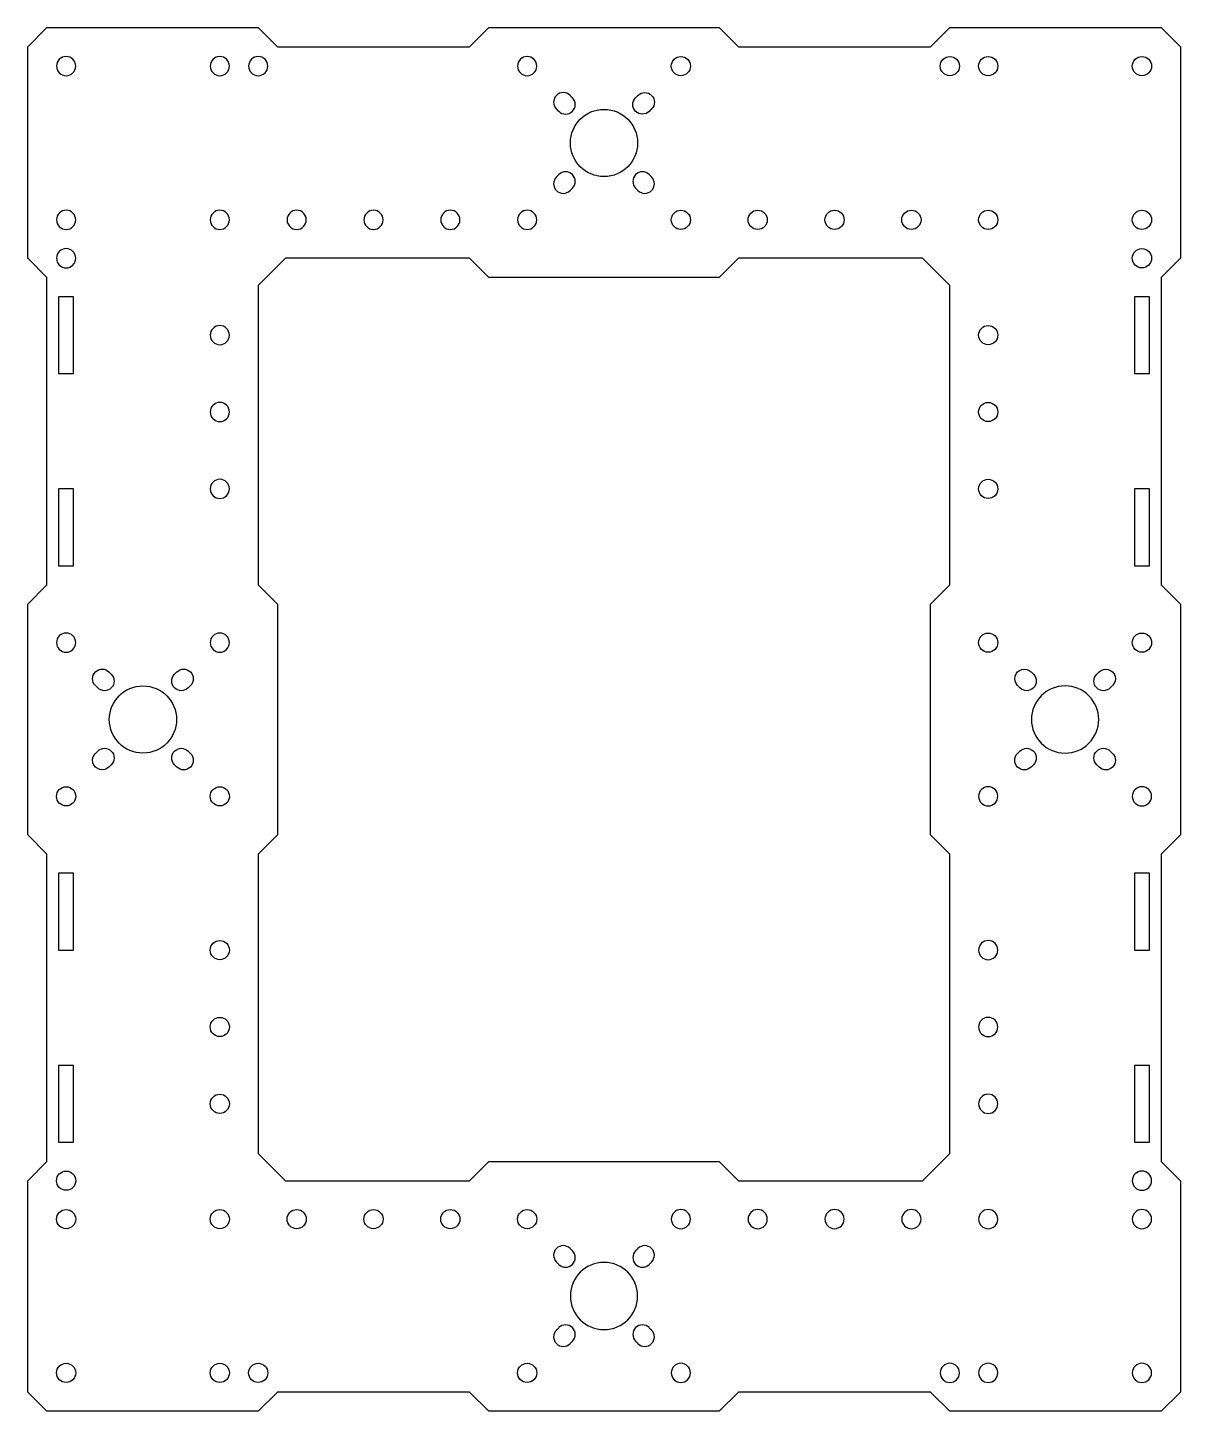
# Model space of a CAD drawing. Header units: millimetres. Extents: x -233 to 7, y 59 to 347.
import ezdxf

# ---------------------------------------------------------------- set-up
doc = ezdxf.new("R2010")
doc.units = ezdxf.units.MM
doc.layers.get('0').update_dxf_attribs({"linetype": 'CONTINUOUS'})

msp = doc.modelspace()

# ---------------------------------------------------------------- linework, layer by layer
for p, q in [((-119.76, 333.11, 0), (-119.28, 332.62, 0)), ((-122.11, 329.79, 0), (-122.59, 330.28, 0)), ((-122.59, 316.14, 0), (-122.11, 316.62, 0)), ((-103.28, 316.62, 0), (-102.79, 316.14, 0)), ((-119.28, 313.79, 0), (-119.76, 313.31, 0)), ((-105.62, 313.31, 0), (-106.11, 313.79, 0)), ((-119.76, 93.11, 0), (-119.28, 92.62, 0)), ((-106.11, 92.62, 0), (-105.62, 93.11, 0)), ((-122.11, 89.79, 0), (-122.59, 90.28, 0)), ((-102.79, 90.28, 0), (-103.28, 89.79, 0)), ((-122.59, 76.14, 0), (-122.11, 76.62, 0)), ((-103.28, 76.62, 0), (-102.79, 76.14, 0)), ((-119.28, 73.79, 0), (-119.76, 73.31, 0)), ((-105.62, 73.31, 0), (-106.11, 73.79, 0))]:
    msp.add_line(p, q)
for points in [[(-136.69, 59.21), (-140.69, 63.21), (-180.69, 63.21), (-184.69, 59.21), (-228.69, 59.21), (-232.69, 63.21), (-232.69, 107.21), (-228.69, 111.21), (-228.69, 175.21), (-232.69, 179.21), (-232.69, 227.21), (-228.69, 231.21), (-228.69, 295.21), (-232.69, 299.21), (-232.69, 343.21), (-228.69, 347.21), (-184.69, 347.21), (-180.69, 343.21), (-140.69, 343.21), (-136.69, 347.21), (-88.69, 347.21), (-84.69, 343.21), (-44.69, 343.21), (-40.69, 347.21), (3.31, 347.21), (7.31, 343.21), (7.31, 299.21), (3.31, 295.21), (3.31, 231.21), (7.31, 227.21), (7.31, 179.21), (3.31, 175.21), (3.31, 111.21), (7.31, 107.21), (7.31, 63.21), (3.31, 59.21), (-40.69, 59.21), (-44.69, 63.21), (-84.69, 63.21), (-88.69, 59.21)], [(-136.69, 111.21), (-88.69, 111.21), (-84.69, 107.21), (-46.35, 107.21), (-40.69, 112.86), (-40.69, 175.21), (-44.69, 179.21), (-44.69, 227.21), (-40.69, 231.21), (-40.69, 293.55), (-46.35, 299.21), (-84.69, 299.21), (-88.69, 295.21), (-136.69, 295.21), (-140.69, 299.21), (-179.04, 299.21), (-184.69, 293.55), (-184.69, 231.21), (-180.69, 227.21), (-180.69, 179.21), (-184.69, 175.21), (-184.69, 112.86), (-179.04, 107.21), (-140.69, 107.21)], [(-226.24, 291.21), (-226.24, 275.21), (-223.14, 275.21), (-223.14, 291.21)], [(0.86, 275.21), (0.86, 291.21), (-2.24, 291.21), (-2.24, 275.21)], [(-223.14, 235.21), (-223.14, 251.21), (-226.24, 251.21), (-226.24, 235.21)], [(-2.24, 251.21), (-2.24, 235.21), (0.86, 235.21), (0.86, 251.21)], [(-223.14, 155.21), (-223.14, 171.21), (-226.24, 171.21), (-226.24, 155.21)], [(-2.24, 171.21), (-2.24, 155.21), (0.86, 155.21), (0.86, 171.21)], [(-226.24, 131.21), (-226.24, 115.21), (-223.14, 115.21), (-223.14, 131.21)], [(0.86, 115.21), (0.86, 131.21), (-2.24, 131.21), (-2.24, 115.21)]]:
    msp.add_lwpolyline(points, close=True)
for points in [[(-105.62, 333.11, -1), (-102.79, 330.28), (-103.28, 329.79, -1), (-106.11, 332.62)], [(-218.59, 210.28, -1), (-215.76, 213.11), (-215.28, 212.62, -1), (-218.11, 209.79)], [(-201.62, 213.11, -1), (-198.79, 210.28), (-199.28, 209.79, -1), (-202.11, 212.62)], [(-26.59, 210.28, -1), (-23.76, 213.11), (-23.28, 212.62, -1), (-26.11, 209.79)], [(-9.62, 213.11, -1), (-6.79, 210.28), (-7.28, 209.79, -1), (-10.11, 212.62)], [(-215.76, 193.31, -1), (-218.59, 196.14), (-218.11, 196.62, -1), (-215.28, 193.79)], [(-198.79, 196.14, -1), (-201.62, 193.31), (-202.11, 193.79, -1), (-199.28, 196.62)], [(-23.76, 193.31, -1), (-26.59, 196.14), (-26.11, 196.62, -1), (-23.28, 193.79)], [(-6.79, 196.14, -1), (-9.62, 193.31), (-10.11, 193.79, -1), (-7.28, 196.62)]]:
    msp.add_lwpolyline(points, format="xyb", close=True)
at = {"extrusion": (0, 0, -1)}
for centre, radius in [((224.69, 339.21, 0), 2), ((192.69, 339.21, 0), 2), ((184.69, 339.21, 0), 2), ((128.69, 339.21, 0), 2), ((224.69, 307.21, 0), 2), ((192.69, 307.21, 0), 2), ((176.69, 307.21, 0), 2), ((160.69, 307.21, 0), 2), ((144.69, 307.21, 0), 2), ((128.69, 307.21, 0), 2), ((224.69, 299.21, 0), 2), ((192.69, 283.21, 0), 2), ((192.69, 267.21, 0), 2), ((192.69, 251.21, 0), 2), ((224.69, 219.21, 0), 2), ((192.69, 219.21, 0), 2), ((16.69, 203.21, 0), 7), ((32.69, 187.21, 0), 2), ((0.69, 187.21, 0), 2), ((32.69, 155.21, 0), 2), ((32.69, 139.21, 0), 2), ((32.69, 123.21, 0), 2), ((0.69, 107.21, 0), 2), ((96.69, 99.21, 0), 2), ((80.69, 99.21, 0), 2), ((64.69, 99.21, 0), 2), ((48.69, 99.21, 0), 2), ((32.69, 99.21, 0), 2), ((0.69, 99.21, 0), 2), ((112.69, 83.21, 0), 7), ((96.69, 67.21, 0), 2), ((40.69, 67.21, 0), 2), ((32.69, 67.21, 0), 2), ((0.69, 67.21, 0), 2)]:
    msp.add_circle(centre, radius, dxfattribs=at)
for centre, radius in [((-96.69, 339.21, 0), 2), ((-40.69, 339.21, 0), 2), ((-32.69, 339.21, 0), 2), ((-0.69, 339.21, 0), 2), ((-112.69, 323.21, 0), 7), ((-96.69, 307.21, 0), 2), ((-80.69, 307.21, 0), 2), ((-64.69, 307.21, 0), 2), ((-48.69, 307.21, 0), 2), ((-32.69, 307.21, 0), 2), ((-0.69, 307.21, 0), 2), ((-0.69, 299.21, 0), 2), ((-32.69, 283.21, 0), 2), ((-32.69, 267.21, 0), 2), ((-32.69, 251.21, 0), 2), ((-32.69, 219.21, 0), 2), ((-0.69, 219.21, 0), 2), ((-208.69, 203.21, 0), 7), ((-224.69, 187.21, 0), 2), ((-192.69, 187.21, 0), 2), ((-192.69, 155.21, 0), 2), ((-192.69, 139.21, 0), 2), ((-192.69, 123.21, 0), 2), ((-224.69, 107.21, 0), 2), ((-224.69, 99.21, 0), 2), ((-192.69, 99.21, 0), 2), ((-176.69, 99.21, 0), 2), ((-160.69, 99.21, 0), 2), ((-144.69, 99.21, 0), 2), ((-128.69, 99.21, 0), 2), ((-224.69, 67.21, 0), 2), ((-192.69, 67.21, 0), 2), ((-184.69, 67.21, 0), 2), ((-128.69, 67.21, 0), 2)]:
    msp.add_circle(centre, radius)
for centre, start, end in [((-121.18, 331.69, 0), 45, 225), ((-120.69, 331.21, 0), -135, 45), ((-120.69, 315.21, 0), -45, 135), ((-104.69, 315.21, 0), 45, 225), ((-121.18, 314.72, 0), 135, 315), ((-104.21, 314.72, 0), -135, 45), ((-121.18, 91.69, 0), 45, 225), ((-120.69, 91.21, 0), -135, 45), ((-104.69, 91.21, 0), 135, 315), ((-104.21, 91.69, 0), -45, 135), ((-121.18, 74.72, 0), 135, 315), ((-120.69, 75.21, 0), -45, 135), ((-104.69, 75.21, 0), 45, 225), ((-104.21, 74.72, 0), -135, 45)]:
    msp.add_arc(centre, 2, start, end)

doc.saveas('drawing.dxf')
